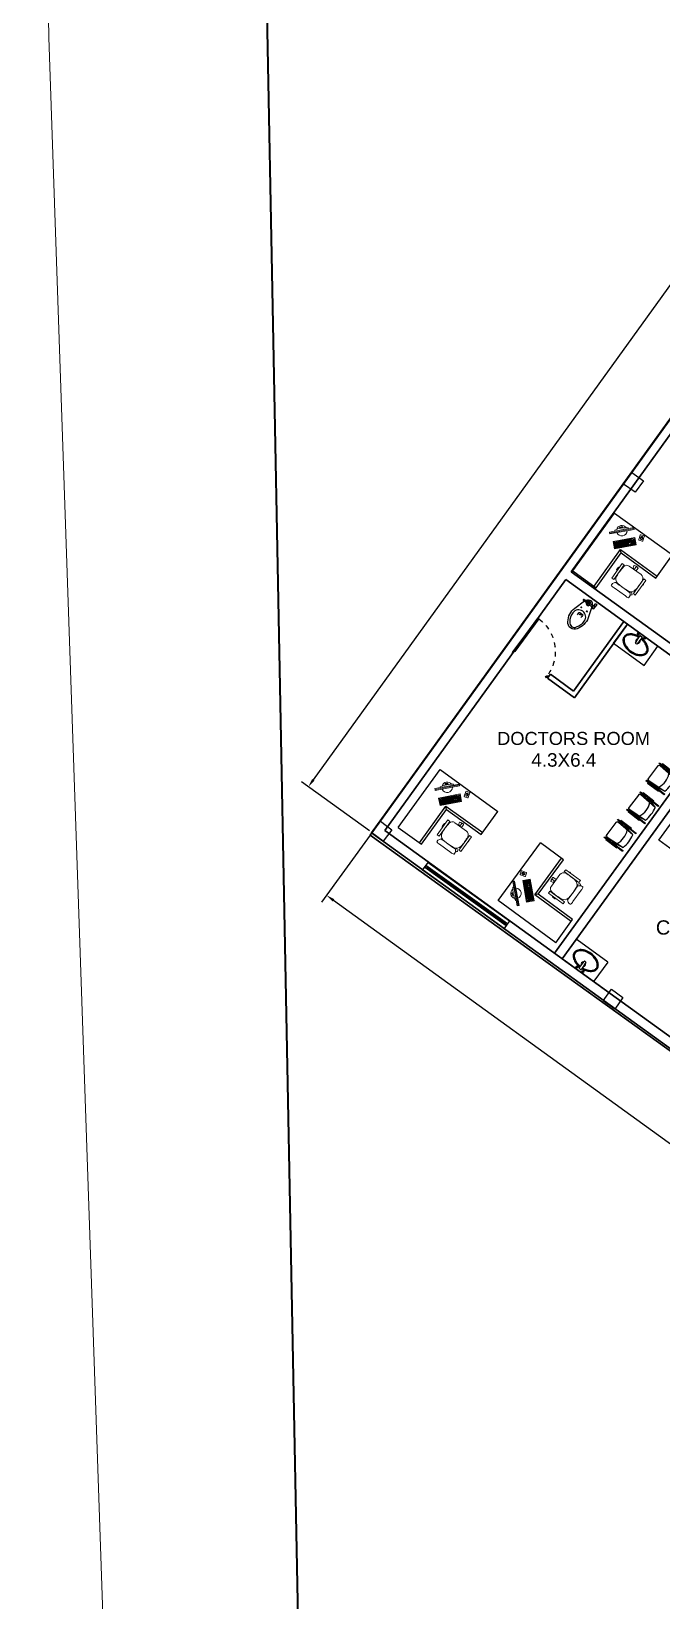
# Model space of a CAD drawing. Header units: metres. Extents: x 141303 to 146299, y 125960 to 127091.
# Drawn here: x 145948.94 to 145962.18, y 126148.64 to 126181.59 of the extents above; entities that cross this region are included whole.
import ezdxf

# ---------------------------------------------------------------- set-up
doc = ezdxf.new("R2010")
doc.units = ezdxf.units.M
doc.header["$MEASUREMENT"] = 0
doc.linetypes.add('ACAD_ISO04W100', pattern=[30, 24, -3, 0, -3])
doc.linetypes.add('C08_MUROS SERVICIOS$0$HIDDE100', pattern=[0.16, 0.1, -0.06])
for name, color, linetype in [('DIMENSION', 50, 'Continuous'), ('door', 12, 'Continuous'), ('FURNITURE', 6, 'Continuous'), ('WINDOW', 244, 'Continuous')]:
    doc.layers.add(name, color=color, linetype=linetype)
for name, color, linetype, lineweight in [('LETTERING', 50, 'Continuous', 30), ('new column', 4, 'Continuous', 25), ('NVMI_ROAD', 253, 'Continuous', 20), ('NVMI_SITEBOUNDARY', 255, 'ACAD_ISO04W100', 40), ('NVMI_WALL', 7, 'Continuous', 30), ('PLINTH', 80, 'Continuous', 30)]:
    doc.layers.add(name, color=color, linetype=linetype, lineweight=lineweight)
doc.layers.get('0').off()
doc.styles.get("Standard").update_dxf_attribs({"font": 'arial.ttf'})
doc.dimstyles.get("Standard").update_dxf_attribs({"dimtxt": 0.18, "dimasz": 0.18, "dimexe": 0.18, "dimexo": 0.0625, "dimgap": 0.09, "dimtad": 0, "dimtih": 1, "dimtoh": 1, "dimdec": 4, "dimzin": 0, "dimdsep": 46, "dimtxsty": 'Standard', "dimcen": 0.09, "dimadec": 0, "dimazin": 0, "dimtfac": 1, "dimtdec": 4, "dimtofl": 0, "dimtmove": 0, "dimatfit": 3, "dimfxl": 1, "dimtolj": 1, "dimtzin": 0, "dimarcsym": 0})

# ---------------------------------------------------------------- blocks, each defined once
blk = doc.blocks.new('36211454')
for p, q in [((1.17, 0), (1.17, -0.6)), ((1.2, 0), (1.2, -0.6))]:
    blk.add_line(p, q)
blk.add_lwpolyline([(1.5, 0), (1.5, -0.6), (0, -0.6), (0, 0)], close=True)
blk.add_lwpolyline([(0.07, -0.58, -0.414214), (0.02, -0.53), (0.02, -0.07, -0.414214), (0.07, -0.02), (1.09, -0.02, -0.414214), (1.14, -0.07), (1.14, -0.53, -0.414214), (1.09, -0.58)], format="xyb", close=True)
blk = doc.blocks.new('*D324')
at = {"layer": 'Defpoints', "color": 0, "transparency": 16777216}
for p in [(145972.754, 126187.857), (145954.759, 126165.727), (145956.093, 126164.765)]:
    blk.add_point(p, dxfattribs=at)
at = {"layer": 'DIMENSION', "color": 0, "lineweight": -2, "transparency": 16777216}
for p, q in [((145971.315, 126188.673), (145963.221, 126177.455)), ((145972.704, 126187.893), (145971.274, 126188.925)), ((145954.864, 126165.873), (145962.958, 126177.091)), ((145956.042, 126164.801), (145954.613, 126165.833))]:
    blk.add_line(p, q, dxfattribs=at)
at = {"layer": 'DIMENSION', "color": 0, "transparency": 16777216}
for points in [[(145971.291, 126188.691), (145971.339, 126188.656), (145971.42, 126188.819)], [(145954.84, 126165.891), (145954.888, 126165.856), (145954.759, 126165.727)]]:
    blk.add_solid(points, dxfattribs=at)
at = {"layer": 'DIMENSION', "color": 0, "transparency": 16777216, "insert": (145963.09, 126177.273), "char_height": 0.18, "attachment_point": 5}
blk.add_mtext('\\A1;28.4754', dxfattribs=at)
blk = doc.blocks.new('*D327')
at = {"layer": 'Defpoints', "color": 0, "transparency": 16777216}
for p in [(145956.093, 126164.765), (145975.615, 126150.645), (145974.665, 126149.331)]:
    blk.add_point(p, dxfattribs=at)
at = {"layer": 'DIMENSION', "color": 0, "lineweight": -2, "transparency": 16777216}
for p, q in [((145956.056, 126164.714), (145955.037, 126163.305)), ((145955.288, 126163.345), (145964.652, 126156.573)), ((145974.519, 126149.436), (145965.155, 126156.209)), ((145975.579, 126150.595), (145974.559, 126149.185))]:
    blk.add_line(p, q, dxfattribs=at)
at = {"layer": 'DIMENSION', "color": 0, "transparency": 16777216}
for points in [[(145955.306, 126163.369), (145955.271, 126163.321), (145955.142, 126163.45)], [(145974.537, 126149.461), (145974.502, 126149.412), (145974.665, 126149.331)]]:
    blk.add_solid(points, dxfattribs=at)
at = {"layer": 'DIMENSION', "color": 0, "transparency": 16777216, "insert": (145964.904, 126156.391), "char_height": 0.18, "attachment_point": 5}
blk.add_mtext('\\A1;24.0935', dxfattribs=at)
blk = doc.blocks.new('LAVAMANOS A-03')
at = {"layer": 'FURNITURE'}
for p, q in [((-0.092, -0.109), (-0.116, -0.109)), ((-0.085, -0.102), (-0.085, -0.078)), ((-0.085, -0.14), (-0.085, -0.116)), ((-0.054, -0.109), (-0.078, -0.109)), ((-0.023, -0.306), (-0.03, -0.127)), ((-0.018, -0.115), (0.018, -0.115)), ((-0.011, -0.318), (0.011, -0.318)), ((0.03, -0.127), (0.023, -0.306)), ((0.052, -0.109), (0.076, -0.109)), ((0.083, -0.102), (0.083, -0.078)), ((0.083, -0.14), (0.083, -0.116)), ((0.09, -0.109), (0.114, -0.109))]:
    blk.add_line(p, q, dxfattribs=at)
for centre in [(-0.085, -0.109), (0.083, -0.109)]:
    blk.add_circle(centre, 0.0192, dxfattribs=at)
for centre, radius, start, end in [((-0.185, -0.345), 0.129, 146.6703, 180), ((-0.185, -0.345), 0.129, 180, 213.3297), ((-0.095, -0.404), 0.237, 122.2055, 146.6703), ((-0.185, -0.345), 0.105, 146.6703, 180), ((-0.185, -0.345), 0.105, 180, 213.3297), ((-0.095, -0.404), 0.213, 122.2055, 146.6703), ((-0.036, -0.498), 0.348, 104.6225, 122.2055), ((-0.036, -0.498), 0.324, 104.6225, 122.2055), ((0.003, -0.647), 0.502, 93.6665, 104.6225), ((0.003, -0.647), 0.478, 93.7445, 104.6225), ((0, -0.246), 0.048, 124.3259, 240.8236), ((-0.018, -0.127), 0.012, 90, 180), ((-0.011, -0.306), 0.012, 180, 270), ((0.011, -0.306), 0.012, 270, 0), ((0.018, -0.127), 0.012, 360, 90), ((0, -0.246), 0.048, 300.0921, 55.6741), ((0.003, -0.647), 0.478, 75.3775, 86.9266), ((0.003, -0.647), 0.502, 75.3775, 86.9724), ((0.042, -0.498), 0.324, 57.7945, 75.3775), ((0.042, -0.498), 0.348, 57.7945, 75.3775), ((0.101, -0.404), 0.213, 33.3297, 57.7945), ((0.101, -0.404), 0.237, 33.3297, 57.7945), ((0.191, -0.345), 0.105, 360, 33.3297), ((0.191, -0.345), 0.105, 326.6703, 0), ((0.191, -0.345), 0.129, 0, 33.3297), ((0.191, -0.345), 0.129, 326.6703, 360), ((-0.095, -0.286), 0.237, 213.3297, 237.7945), ((-0.095, -0.286), 0.213, 213.3297, 237.7945), ((-0.036, -0.192), 0.348, 237.7945, 255.3775), ((-0.036, -0.192), 0.324, 237.7945, 255.3775), ((0.003, -0.043), 0.502, 255.3775, 270), ((0.003, -0.043), 0.478, 255.3775, 270), ((0.003, -0.043), 0.478, 270, 284.6225), ((0.003, -0.043), 0.502, 270, 284.6225), ((0.042, -0.192), 0.324, 284.6225, 302.2055), ((0.042, -0.192), 0.348, 284.6225, 302.2055), ((0.101, -0.286), 0.213, 302.2055, 326.6703), ((0.101, -0.286), 0.237, 302.2055, 326.6703)]:
    blk.add_arc(centre, radius, start, end, dxfattribs=at)
blk = doc.blocks.new('C03_MOB-EQUIP HOSP MI-CG$0$006_URGENCIAS & TOCOCIRUGÍA$0$MOB32')
at = {"lineweight": 0, "ltscale": 15}
for p, q in [((494695.77, 2134830.909, 0.043), (494695.747, 2134830.836, 0.043)), ((494695.764, 2134830.906, 0.043), (494695.749, 2134830.859, 0.043)), ((494695.749, 2134830.859, 0.043), (494695.754, 2134830.857, 0.043)), ((494695.764, 2134830.906, 0.043), (494695.769, 2134830.905, 0.043)), ((494695.823, 2134830.892, 0.043), (494695.77, 2134830.909, 0.043)), ((494695.835, 2134830.854, 0.043), (494695.774, 2134830.854, 0.043)), ((494695.81, 2134830.854, 0.043), (494695.823, 2134830.892, 0.043)), ((494695.986, 2134831.149, 0.043), (494695.986, 2134831.145, 0.043)), ((494696.06, 2134831.149, 0.043), (494695.986, 2134831.149, 0.043)), ((494696.005, 2134831.154, 0.043), (494696.005, 2134831.149, 0.043)), ((494696.055, 2134831.154, 0.043), (494696.005, 2134831.154, 0.043)), ((494696.055, 2134831.149, 0.043), (494696.055, 2134831.154, 0.043)), ((494696.06, 2134831.149, 0.043), (494696.06, 2134831.135, 0.043)), ((494696.267, 2134830.994, 0.043), (494696.28, 2134831.004, 0.043)), ((494696.384, 2134831.053, 0.043), (494696.339, 2134831.053, 0.043)), ((494696.391, 2134830.978, 0.043), (494696.391, 2134830.682, 0.043)), ((494695.747, 2134830.836, 0.043), (494695.751, 2134830.835, 0.043)), ((494695.835, 2134830.807, 0.043), (494695.774, 2134830.807, 0.043)), ((494695.929, 2134830.586, 0.043), (494695.921, 2134830.576, 0.043)), ((494695.969, 2134830.516, 0.043), (494695.957, 2134830.525, 0.043)), ((494695.972, 2134830.52, 0.043), (494695.969, 2134830.516, 0.043)), ((494696.28, 2134830.649, 0.043), (494696.252, 2134830.629, 0.043)), ((494696.252, 2134830.629, 0.043), (494696.284, 2134830.584, 0.043)), ((494696.266, 2134830.666, 0.043), (494696.28, 2134830.655, 0.043)), ((494696.284, 2134830.584, 0.043), (494696.324, 2134830.614, 0.043)), ((494696.288, 2134830.587, 0.043), (494696.291, 2134830.583, 0.043)), ((494696.291, 2134830.583, 0.043), (494696.331, 2134830.612, 0.043)), ((494696.384, 2134830.607, 0.043), (494696.339, 2134830.607, 0.043))]:
    blk.add_line(p, q, dxfattribs=at)
at = {"lineweight": 0}
for p, q in [((494695.836, 2134830.983, 0.043), (494695.835, 2134830.677, 0.043)), ((494695.875, 2134831.135, 0.043), (494695.874, 2134831.084, 0.043)), ((494695.874, 2134831.084, 0.043), (494696.255, 2134831.084, 0.043)), ((494696.255, 2134831.134, 0.043), (494695.875, 2134831.135, 0.043)), ((494696.255, 2134831.084, 0.043), (494696.255, 2134831.134, 0.043)), ((494696.272, 2134830.975, 0.043), (494696.281, 2134830.844, 0.043)), ((494696.254, 2134830.576, 0.043), (494695.874, 2134830.576, 0.043)), ((494695.874, 2134830.576, 0.043), (494695.874, 2134830.525, 0.043)), ((494695.874, 2134830.525, 0.043), (494696.254, 2134830.525, 0.043)), ((494696.254, 2134830.525, 0.043), (494696.254, 2134830.576, 0.043)), ((494696.281, 2134830.844, 0.043), (494696.272, 2134830.685, 0.043))]:
    blk.add_line(p, q, dxfattribs=at)
at = {"lineweight": 0, "ltscale": 15}
for centre, radius, start, end in [((494695.774, 2134830.83, 0.043), 0.0235, 89.9733, 269.9733), ((494695.986, 2134831.122, 0.043), 0.0235, 33.8153, 146.1313), ((494696.403, 2134830.891, 0.043), 0.174, 111.5435, 134.8297), ((494676.051, 2134830.839, 0.043), 20.23, 359.4516, 0.4951), ((494696.206, 2134830.998, 0.043), 0.186, 353.6723, 16.9392), ((494695.985, 2134830.539, 0.043), 0.0235, 214.0889, 325.8578), ((494696.403, 2134830.769, 0.043), 0.174, 225.1169, 248.4032), ((494696.206, 2134830.662, 0.043), 0.186, 342.9918, 6.275)]:
    blk.add_arc(centre, radius, start, end, dxfattribs=at)
at = {"lineweight": 0}
for centre, radius, start, end in [((494695.923, 2134830.984, 0.043), 0.0879, 96.6385, 180.7086), ((494696.043, 2134830.072, 0.043), 1.008, 82.874, 97.3738), ((494696.154, 2134830.954, 0.043), 0.119, 10.1305, 83.5543), ((494695.923, 2134830.676, 0.043), 0.0879, 179.238, 263.3082), ((494696.043, 2134831.587, 0.043), 1.008, 262.5729, 277.0726), ((494696.154, 2134830.706, 0.043), 0.119, 276.3923, 349.8161)]:
    blk.add_arc(centre, radius, start, end, dxfattribs=at)
blk = doc.blocks.new('C03_MOB-EQUIP HOSP MI-CG$0$DESK 1.50 X 1.50')
for points in [[(252.496, -575.355), (253.996, -575.355)], [(252.496, -575.355), (252.496, -575.955)], [(253.996, -575.355), (253.996, -576.855)], [(252.496, -575.905), (253.446, -575.905)], [(252.496, -575.955), (253.396, -575.955)], [(253.396, -575.955), (253.446, -575.905)], [(253.396, -575.955), (253.396, -576.855)], [(253.446, -575.905), (253.446, -576.855)], [(253.396, -576.855), (253.996, -576.855)]]:
    blk.add_lwpolyline(points)
blk = doc.blocks.new('C07_MOB-C.EXT Y FARMACIA$0$01.TLAT_TRIAGE - 06$0$02.COV_LNDV_MONTAJE - 00$0$Mob  -  PC 02')
at = {"lineweight": 0}
for p, q in [((-0.394, 0.402), (-0.443, 0.316)), ((-0.404, 0.333), (-0.402, 0.339)), ((-0.404, 0.327), (-0.404, 0.333)), ((-0.402, 0.339), (-0.4, 0.345)), ((-0.4, 0.345), (-0.397, 0.35)), ((-0.397, 0.35), (-0.394, 0.356)), ((-0.394, 0.356), (-0.39, 0.36)), ((-0.39, 0.36), (-0.385, 0.364)), ((-0.388, 0.324), (-0.383, 0.333)), ((-0.385, 0.364), (-0.381, 0.367)), ((-0.32, 0.372), (-0.381, 0.406)), ((-0.381, 0.367), (-0.376, 0.369)), ((-0.376, 0.369), (-0.371, 0.369)), ((-0.371, 0.369), (-0.367, 0.369)), ((-0.367, 0.369), (-0.364, 0.368)), ((-0.365, 0.272), (-0.316, 0.358)), ((-0.364, 0.368), (-0.36, 0.365)), ((-0.361, 0.33), (-0.364, 0.324)), ((-0.359, 0.335), (-0.361, 0.33)), ((-0.36, 0.365), (-0.358, 0.362)), ((-0.357, 0.341), (-0.359, 0.335)), ((-0.358, 0.362), (-0.356, 0.357)), ((-0.356, 0.347), (-0.357, 0.341)), ((-0.356, 0.357), (-0.356, 0.353)), ((-0.356, 0.353), (-0.356, 0.347)), ((0.22, 0.459), (-0.24, 0.459)), ((-0.24, 0.459), (-0.24, 0.299)), ((-0.159, 0.444), (-0.237, 0.444)), ((-0.237, 0.444), (-0.237, 0.349)), ((-0.237, 0.349), (-0.159, 0.349)), ((-0.159, 0.334), (-0.237, 0.334)), ((-0.237, 0.334), (-0.237, 0.314)), ((-0.219, 0.44), (-0.234, 0.44)), ((-0.234, 0.44), (-0.234, 0.406)), ((-0.234, 0.406), (-0.234, 0.44)), ((-0.234, 0.406), (-0.219, 0.406)), ((-0.219, 0.403), (-0.234, 0.403)), ((-0.234, 0.403), (-0.234, 0.37)), ((-0.234, 0.37), (-0.234, 0.403)), ((-0.234, 0.37), (-0.219, 0.37)), ((-0.219, 0.367), (-0.234, 0.367)), ((-0.234, 0.367), (-0.234, 0.352)), ((-0.234, 0.352), (-0.234, 0.367)), ((-0.234, 0.352), (-0.219, 0.352)), ((-0.219, 0.406), (-0.219, 0.44)), ((-0.219, 0.37), (-0.219, 0.403)), ((-0.219, 0.352), (-0.219, 0.367)), ((-0.2, 0.44), (-0.215, 0.44)), ((-0.215, 0.44), (-0.215, 0.425)), ((-0.215, 0.425), (-0.215, 0.44)), ((-0.215, 0.425), (-0.2, 0.425)), ((-0.2, 0.421), (-0.215, 0.421)), ((-0.215, 0.421), (-0.215, 0.406)), ((-0.215, 0.406), (-0.215, 0.421)), ((-0.215, 0.406), (-0.2, 0.406)), ((-0.2, 0.403), (-0.215, 0.403)), ((-0.215, 0.403), (-0.215, 0.388)), ((-0.215, 0.388), (-0.215, 0.403)), ((-0.215, 0.388), (-0.2, 0.388)), ((-0.2, 0.385), (-0.215, 0.385)), ((-0.215, 0.385), (-0.215, 0.37)), ((-0.215, 0.37), (-0.215, 0.385)), ((-0.215, 0.37), (-0.2, 0.37)), ((-0.2, 0.367), (-0.215, 0.367)), ((-0.215, 0.367), (-0.215, 0.352)), ((-0.215, 0.352), (-0.215, 0.367)), ((-0.215, 0.352), (-0.2, 0.352)), ((-0.2, 0.425), (-0.2, 0.44)), ((-0.2, 0.406), (-0.2, 0.421)), ((-0.2, 0.388), (-0.2, 0.403)), ((-0.2, 0.37), (-0.2, 0.385)), ((-0.2, 0.352), (-0.2, 0.367)), ((-0.162, 0.44), (-0.196, 0.44)), ((-0.196, 0.44), (-0.196, 0.425)), ((-0.196, 0.425), (-0.196, 0.44)), ((-0.196, 0.425), (-0.162, 0.425)), ((-0.181, 0.421), (-0.196, 0.421)), ((-0.196, 0.421), (-0.196, 0.406)), ((-0.196, 0.406), (-0.196, 0.421)), ((-0.196, 0.406), (-0.181, 0.406)), ((-0.181, 0.403), (-0.196, 0.403)), ((-0.196, 0.403), (-0.196, 0.388)), ((-0.196, 0.388), (-0.196, 0.403)), ((-0.196, 0.388), (-0.181, 0.388)), ((-0.181, 0.385), (-0.196, 0.385)), ((-0.196, 0.385), (-0.196, 0.37)), ((-0.196, 0.37), (-0.196, 0.385)), ((-0.196, 0.37), (-0.181, 0.37)), ((-0.181, 0.367), (-0.196, 0.367)), ((-0.196, 0.367), (-0.196, 0.352)), ((-0.196, 0.352), (-0.196, 0.367)), ((-0.196, 0.352), (-0.181, 0.352)), ((-0.181, 0.406), (-0.181, 0.421)), ((-0.181, 0.388), (-0.181, 0.403)), ((-0.181, 0.37), (-0.181, 0.385)), ((-0.181, 0.352), (-0.181, 0.367)), ((-0.162, 0.421), (-0.177, 0.421)), ((-0.177, 0.421), (-0.177, 0.406)), ((-0.177, 0.406), (-0.177, 0.421)), ((-0.177, 0.406), (-0.162, 0.406)), ((-0.162, 0.403), (-0.177, 0.403)), ((-0.177, 0.403), (-0.177, 0.388)), ((-0.177, 0.388), (-0.177, 0.403)), ((-0.177, 0.388), (-0.162, 0.388)), ((-0.162, 0.385), (-0.177, 0.385)), ((-0.177, 0.385), (-0.177, 0.37)), ((-0.177, 0.37), (-0.177, 0.385)), ((-0.177, 0.37), (-0.162, 0.37)), ((-0.162, 0.367), (-0.177, 0.367)), ((-0.177, 0.367), (-0.177, 0.352)), ((-0.177, 0.352), (-0.177, 0.367)), ((-0.177, 0.352), (-0.162, 0.352)), ((-0.162, 0.425), (-0.162, 0.44)), ((-0.162, 0.406), (-0.162, 0.421)), ((-0.162, 0.388), (-0.162, 0.403)), ((-0.162, 0.37), (-0.162, 0.385)), ((-0.162, 0.352), (-0.162, 0.367)), ((-0.159, 0.349), (-0.159, 0.444)), ((-0.159, 0.314), (-0.159, 0.334)), ((-0.15, 0.349), (-0.15, 0.444)), ((-0.15, 0.444), (-0.09, 0.444)), ((-0.09, 0.349), (-0.15, 0.349)), ((-0.15, 0.314), (-0.15, 0.334)), ((-0.15, 0.334), (-0.09, 0.334)), ((-0.132, 0.442), (-0.147, 0.442)), ((-0.147, 0.442), (-0.147, 0.427)), ((-0.147, 0.427), (-0.147, 0.442)), ((-0.147, 0.427), (-0.132, 0.427)), ((-0.132, 0.385), (-0.147, 0.385)), ((-0.147, 0.385), (-0.147, 0.37)), ((-0.147, 0.37), (-0.147, 0.385)), ((-0.147, 0.37), (-0.132, 0.37)), ((-0.132, 0.367), (-0.147, 0.367)), ((-0.147, 0.367), (-0.147, 0.352)), ((-0.147, 0.352), (-0.147, 0.367)), ((-0.147, 0.352), (-0.132, 0.352)), ((-0.132, 0.332), (-0.147, 0.332)), ((-0.147, 0.332), (-0.147, 0.317)), ((-0.147, 0.317), (-0.147, 0.332)), ((-0.132, 0.427), (-0.132, 0.442)), ((-0.132, 0.37), (-0.132, 0.385)), ((-0.132, 0.352), (-0.132, 0.367)), ((-0.132, 0.317), (-0.132, 0.332)), ((-0.113, 0.442), (-0.128, 0.442)), ((-0.128, 0.442), (-0.128, 0.427)), ((-0.128, 0.427), (-0.128, 0.442)), ((-0.128, 0.427), (-0.113, 0.427)), ((-0.113, 0.424), (-0.128, 0.424)), ((-0.128, 0.424), (-0.128, 0.409)), ((-0.128, 0.409), (-0.128, 0.424)), ((-0.128, 0.409), (-0.113, 0.409)), ((-0.113, 0.385), (-0.128, 0.385)), ((-0.128, 0.385), (-0.128, 0.37)), ((-0.128, 0.37), (-0.128, 0.385)), ((-0.128, 0.37), (-0.113, 0.37)), ((-0.113, 0.367), (-0.128, 0.367)), ((-0.128, 0.367), (-0.128, 0.352)), ((-0.128, 0.352), (-0.128, 0.367)), ((-0.128, 0.352), (-0.113, 0.352)), ((-0.113, 0.332), (-0.128, 0.332)), ((-0.128, 0.332), (-0.128, 0.317)), ((-0.128, 0.317), (-0.128, 0.332)), ((-0.113, 0.427), (-0.113, 0.442)), ((-0.113, 0.409), (-0.113, 0.424)), ((-0.113, 0.37), (-0.113, 0.385)), ((-0.113, 0.352), (-0.113, 0.367)), ((-0.113, 0.317), (-0.113, 0.332)), ((-0.094, 0.442), (-0.109, 0.442)), ((-0.109, 0.442), (-0.109, 0.427)), ((-0.109, 0.427), (-0.109, 0.442)), ((-0.109, 0.427), (-0.094, 0.427)), ((-0.094, 0.385), (-0.109, 0.385)), ((-0.109, 0.385), (-0.109, 0.37)), ((-0.109, 0.37), (-0.109, 0.385)), ((-0.109, 0.37), (-0.094, 0.37)), ((-0.094, 0.367), (-0.109, 0.367)), ((-0.109, 0.367), (-0.109, 0.352)), ((-0.109, 0.352), (-0.109, 0.367)), ((-0.109, 0.352), (-0.094, 0.352)), ((-0.094, 0.332), (-0.109, 0.332)), ((-0.109, 0.332), (-0.109, 0.317)), ((-0.109, 0.317), (-0.109, 0.332)), ((-0.094, 0.427), (-0.094, 0.442)), ((-0.094, 0.37), (-0.094, 0.385)), ((-0.094, 0.352), (-0.094, 0.367)), ((-0.094, 0.317), (-0.094, 0.332)), ((-0.09, 0.444), (-0.09, 0.349)), ((-0.09, 0.334), (-0.09, 0.314)), ((-0.082, 0.349), (-0.082, 0.444)), ((0.205, 0.444), (-0.082, 0.444)), ((-0.082, 0.349), (0.205, 0.349)), ((-0.057, 0.442), (-0.08, 0.442)), ((-0.08, 0.442), (-0.08, 0.427)), ((-0.08, 0.427), (-0.08, 0.442)), ((-0.08, 0.427), (-0.057, 0.427)), ((-0.034, 0.423), (-0.08, 0.423)), ((-0.08, 0.423), (-0.08, 0.408)), ((-0.08, 0.408), (-0.08, 0.423)), ((-0.08, 0.408), (-0.034, 0.408)), ((-0.065, 0.404), (-0.08, 0.404)), ((-0.08, 0.404), (-0.08, 0.37)), ((-0.08, 0.37), (-0.08, 0.404)), ((-0.08, 0.37), (-0.057, 0.37)), ((-0.046, 0.366), (-0.08, 0.366)), ((-0.08, 0.366), (-0.08, 0.351)), ((-0.08, 0.351), (-0.08, 0.366)), ((-0.08, 0.351), (-0.046, 0.351)), ((-0.001, 0.334), (-0.078, 0.334)), ((-0.078, 0.334), (-0.078, 0.314)), ((-0.078, 0.314), (-0.078, 0.334)), ((-0.061, 0.332), (-0.076, 0.332)), ((-0.076, 0.332), (-0.076, 0.317)), ((-0.076, 0.317), (-0.076, 0.332)), ((-0.065, 0.385), (-0.065, 0.404)), ((-0.057, 0.385), (-0.065, 0.385)), ((-0.046, 0.404), (-0.061, 0.404)), ((-0.061, 0.404), (-0.061, 0.389)), ((-0.061, 0.389), (-0.061, 0.404)), ((-0.061, 0.389), (-0.046, 0.389)), ((-0.061, 0.317), (-0.061, 0.332)), ((-0.057, 0.427), (-0.057, 0.442)), ((-0.057, 0.37), (-0.057, 0.385)), ((-0.041, 0.332), (-0.056, 0.332)), ((-0.056, 0.332), (-0.056, 0.317)), ((-0.056, 0.317), (-0.056, 0.332)), ((-0.031, 0.442), (-0.053, 0.442)), ((-0.053, 0.442), (-0.053, 0.427)), ((-0.053, 0.427), (-0.053, 0.442)), ((-0.053, 0.427), (-0.031, 0.427)), ((-0.038, 0.385), (-0.053, 0.385)), ((-0.053, 0.385), (-0.053, 0.37)), ((-0.053, 0.37), (-0.053, 0.385)), ((-0.053, 0.37), (-0.038, 0.37)), ((-0.046, 0.389), (-0.046, 0.404)), ((-0.046, 0.351), (-0.046, 0.366)), ((-0.026, 0.404), (-0.041, 0.404)), ((-0.041, 0.404), (-0.041, 0.389)), ((-0.041, 0.389), (-0.041, 0.404)), ((-0.041, 0.389), (-0.026, 0.389)), ((-0.026, 0.366), (-0.041, 0.366)), ((-0.041, 0.366), (-0.041, 0.351)), ((-0.041, 0.351), (-0.041, 0.366)), ((-0.041, 0.351), (-0.026, 0.351)), ((-0.041, 0.317), (-0.041, 0.332)), ((-0.038, 0.37), (-0.038, 0.385)), ((-0.022, 0.332), (-0.037, 0.332)), ((-0.037, 0.332), (-0.037, 0.317)), ((-0.037, 0.317), (-0.037, 0.332)), ((-0.034, 0.408), (-0.034, 0.423)), ((-0.019, 0.385), (-0.034, 0.385)), ((-0.034, 0.385), (-0.034, 0.37)), ((-0.034, 0.37), (-0.034, 0.385)), ((-0.034, 0.37), (-0.019, 0.37)), ((-0.031, 0.427), (-0.031, 0.442)), ((-0.015, 0.423), (-0.03, 0.423)), ((-0.03, 0.423), (-0.03, 0.408)), ((-0.03, 0.408), (-0.03, 0.423)), ((-0.03, 0.408), (-0.015, 0.408)), ((-0.004, 0.442), (-0.026, 0.442)), ((-0.026, 0.442), (-0.026, 0.427)), ((-0.026, 0.427), (-0.026, 0.442)), ((-0.026, 0.427), (-0.004, 0.427)), ((-0.026, 0.389), (-0.026, 0.404)), ((-0.026, 0.351), (-0.026, 0.366)), ((-0.007, 0.404), (-0.022, 0.404)), ((-0.022, 0.404), (-0.022, 0.389)), ((-0.022, 0.389), (-0.022, 0.404)), ((-0.022, 0.389), (-0.007, 0.389)), ((-0.007, 0.366), (-0.022, 0.366)), ((-0.022, 0.366), (-0.022, 0.351)), ((-0.022, 0.351), (-0.022, 0.366)), ((-0.022, 0.351), (-0.007, 0.351)), ((-0.022, 0.317), (-0.022, 0.332)), ((-0.019, 0.37), (-0.019, 0.385)), ((-0.003, 0.332), (-0.018, 0.332)), ((-0.018, 0.332), (-0.018, 0.317)), ((-0.018, 0.317), (-0.018, 0.332)), ((-0.015, 0.408), (-0.015, 0.423)), ((0, 0.385), (-0.015, 0.385)), ((-0.015, 0.385), (-0.015, 0.37)), ((-0.015, 0.37), (-0.015, 0.385)), ((-0.015, 0.37), (0, 0.37)), ((0.004, 0.423), (-0.011, 0.423)), ((-0.011, 0.423), (-0.011, 0.408)), ((-0.011, 0.408), (-0.011, 0.423)), ((-0.011, 0.408), (0.004, 0.408)), ((-0.007, 0.389), (-0.007, 0.404)), ((-0.007, 0.351), (-0.007, 0.366)), ((-0.004, 0.427), (-0.004, 0.442)), ((0.012, 0.404), (-0.003, 0.404)), ((-0.003, 0.404), (-0.003, 0.389)), ((-0.003, 0.389), (-0.003, 0.404)), ((-0.003, 0.389), (0.012, 0.389)), ((0.012, 0.366), (-0.003, 0.366)), ((-0.003, 0.366), (-0.003, 0.351)), ((-0.003, 0.351), (-0.003, 0.366)), ((-0.003, 0.351), (0.012, 0.351)), ((-0.003, 0.317), (-0.003, 0.332)), ((-0.001, 0.314), (-0.001, 0.334)), ((0.023, 0.442), (0, 0.442)), ((0, 0.442), (0, 0.427)), ((0, 0.427), (0, 0.442)), ((0, 0.427), (0.023, 0.427)), ((0, 0.37), (0, 0.385)), ((0.004, 0.408), (0.004, 0.423)), ((0.019, 0.385), (0.004, 0.385)), ((0.004, 0.385), (0.004, 0.37)), ((0.004, 0.37), (0.004, 0.385)), ((0.004, 0.37), (0.019, 0.37)), ((0.083, 0.334), (0.006, 0.334)), ((0.006, 0.334), (0.006, 0.314)), ((0.006, 0.314), (0.006, 0.334)), ((0.024, 0.423), (0.009, 0.423)), ((0.009, 0.423), (0.009, 0.408)), ((0.009, 0.408), (0.009, 0.423)), ((0.009, 0.408), (0.024, 0.408)), ((0.024, 0.332), (0.009, 0.332)), ((0.009, 0.332), (0.009, 0.317)), ((0.009, 0.317), (0.009, 0.332)), ((0.012, 0.389), (0.012, 0.404)), ((0.012, 0.351), (0.012, 0.366)), ((0.031, 0.404), (0.016, 0.404)), ((0.016, 0.404), (0.016, 0.389)), ((0.016, 0.389), (0.016, 0.404)), ((0.016, 0.389), (0.031, 0.389)), ((0.031, 0.366), (0.016, 0.366)), ((0.016, 0.366), (0.016, 0.351)), ((0.016, 0.351), (0.016, 0.366)), ((0.016, 0.351), (0.031, 0.351)), ((0.019, 0.37), (0.019, 0.385)), ((0.023, 0.427), (0.023, 0.442)), ((0.024, 0.408), (0.024, 0.423)), ((0.039, 0.385), (0.024, 0.385)), ((0.024, 0.385), (0.024, 0.37)), ((0.024, 0.37), (0.024, 0.385)), ((0.024, 0.37), (0.039, 0.37)), ((0.024, 0.317), (0.024, 0.332)), ((0.123, 0.442), (0.027, 0.442)), ((0.027, 0.442), (0.027, 0.427)), ((0.027, 0.427), (0.027, 0.442)), ((0.027, 0.427), (0.123, 0.427)), ((0.043, 0.423), (0.028, 0.423)), ((0.028, 0.423), (0.028, 0.408)), ((0.028, 0.408), (0.028, 0.423)), ((0.028, 0.408), (0.043, 0.408)), ((0.043, 0.332), (0.028, 0.332)), ((0.028, 0.332), (0.028, 0.317)), ((0.028, 0.317), (0.028, 0.332)), ((0.031, 0.389), (0.031, 0.404)), ((0.031, 0.351), (0.031, 0.366)), ((0.05, 0.404), (0.035, 0.404)), ((0.035, 0.404), (0.035, 0.389)), ((0.035, 0.389), (0.035, 0.404)), ((0.035, 0.389), (0.05, 0.389)), ((0.05, 0.366), (0.035, 0.366)), ((0.035, 0.366), (0.035, 0.351)), ((0.035, 0.351), (0.035, 0.366)), ((0.035, 0.351), (0.05, 0.351)), ((0.039, 0.37), (0.039, 0.385)), ((0.043, 0.408), (0.043, 0.423)), ((0.058, 0.385), (0.043, 0.385)), ((0.043, 0.385), (0.043, 0.37)), ((0.043, 0.37), (0.043, 0.385)), ((0.043, 0.37), (0.058, 0.37)), ((0.043, 0.317), (0.043, 0.332)), ((0.062, 0.423), (0.047, 0.423)), ((0.047, 0.423), (0.047, 0.408)), ((0.047, 0.408), (0.047, 0.423)), ((0.047, 0.408), (0.062, 0.408)), ((0.062, 0.332), (0.047, 0.332)), ((0.047, 0.332), (0.047, 0.317)), ((0.047, 0.317), (0.047, 0.332)), ((0.05, 0.389), (0.05, 0.404)), ((0.05, 0.351), (0.05, 0.366)), ((0.069, 0.404), (0.054, 0.404)), ((0.054, 0.404), (0.054, 0.389)), ((0.054, 0.389), (0.054, 0.404)), ((0.054, 0.389), (0.069, 0.389)), ((0.069, 0.366), (0.054, 0.366)), ((0.054, 0.366), (0.054, 0.351)), ((0.054, 0.351), (0.054, 0.366)), ((0.054, 0.351), (0.069, 0.351)), ((0.058, 0.37), (0.058, 0.385)), ((0.062, 0.408), (0.062, 0.423)), ((0.077, 0.385), (0.062, 0.385)), ((0.062, 0.385), (0.062, 0.37)), ((0.062, 0.37), (0.062, 0.385)), ((0.062, 0.37), (0.077, 0.37)), ((0.062, 0.317), (0.062, 0.332)), ((0.081, 0.423), (0.066, 0.423)), ((0.066, 0.423), (0.066, 0.408)), ((0.066, 0.408), (0.066, 0.423)), ((0.066, 0.408), (0.081, 0.408)), ((0.081, 0.332), (0.066, 0.332)), ((0.066, 0.332), (0.066, 0.317)), ((0.066, 0.317), (0.066, 0.332)), ((0.069, 0.389), (0.069, 0.404)), ((0.069, 0.351), (0.069, 0.366)), ((0.088, 0.404), (0.073, 0.404)), ((0.073, 0.404), (0.073, 0.389)), ((0.073, 0.389), (0.073, 0.404)), ((0.073, 0.389), (0.088, 0.389)), ((0.088, 0.366), (0.073, 0.366)), ((0.073, 0.366), (0.073, 0.351)), ((0.073, 0.351), (0.073, 0.366)), ((0.073, 0.351), (0.088, 0.351)), ((0.077, 0.37), (0.077, 0.385)), ((0.081, 0.408), (0.081, 0.423)), ((0.096, 0.385), (0.081, 0.385)), ((0.081, 0.385), (0.081, 0.37)), ((0.081, 0.37), (0.081, 0.385)), ((0.081, 0.37), (0.096, 0.37)), ((0.081, 0.317), (0.081, 0.332)), ((0.083, 0.314), (0.083, 0.334)), ((0.1, 0.423), (0.085, 0.423)), ((0.085, 0.423), (0.085, 0.408)), ((0.085, 0.408), (0.085, 0.423)), ((0.085, 0.408), (0.1, 0.408)), ((0.088, 0.389), (0.088, 0.404)), ((0.088, 0.351), (0.088, 0.366)), ((0.167, 0.334), (0.09, 0.334)), ((0.09, 0.334), (0.09, 0.314)), ((0.09, 0.314), (0.09, 0.334)), ((0.108, 0.404), (0.093, 0.404)), ((0.093, 0.404), (0.093, 0.389)), ((0.093, 0.389), (0.093, 0.404)), ((0.093, 0.389), (0.108, 0.389)), ((0.108, 0.366), (0.093, 0.366)), ((0.093, 0.366), (0.093, 0.351)), ((0.093, 0.351), (0.093, 0.366)), ((0.093, 0.351), (0.108, 0.351)), ((0.108, 0.332), (0.093, 0.332)), ((0.093, 0.332), (0.093, 0.317)), ((0.093, 0.317), (0.093, 0.332)), ((0.096, 0.37), (0.096, 0.385)), ((0.1, 0.408), (0.1, 0.423)), ((0.115, 0.385), (0.1, 0.385)), ((0.1, 0.385), (0.1, 0.37)), ((0.1, 0.37), (0.1, 0.385)), ((0.1, 0.37), (0.115, 0.37)), ((0.119, 0.423), (0.104, 0.423)), ((0.104, 0.423), (0.104, 0.408)), ((0.104, 0.408), (0.104, 0.423)), ((0.104, 0.408), (0.119, 0.408)), ((0.108, 0.389), (0.108, 0.404)), ((0.108, 0.351), (0.108, 0.366)), ((0.108, 0.317), (0.108, 0.332)), ((0.127, 0.404), (0.112, 0.404)), ((0.112, 0.404), (0.112, 0.389)), ((0.112, 0.389), (0.112, 0.404)), ((0.112, 0.389), (0.127, 0.389)), ((0.127, 0.366), (0.112, 0.366)), ((0.112, 0.366), (0.112, 0.351)), ((0.112, 0.351), (0.112, 0.366)), ((0.112, 0.351), (0.127, 0.351)), ((0.127, 0.332), (0.112, 0.332)), ((0.112, 0.332), (0.112, 0.317)), ((0.112, 0.317), (0.112, 0.332)), ((0.115, 0.37), (0.115, 0.385)), ((0.119, 0.408), (0.119, 0.423)), ((0.134, 0.385), (0.119, 0.385)), ((0.119, 0.385), (0.119, 0.37)), ((0.119, 0.37), (0.119, 0.385)), ((0.119, 0.37), (0.134, 0.37)), ((0.123, 0.427), (0.123, 0.442)), ((0.138, 0.423), (0.123, 0.423)), ((0.123, 0.423), (0.123, 0.408)), ((0.123, 0.408), (0.123, 0.423)), ((0.123, 0.408), (0.138, 0.408)), ((0.15, 0.442), (0.127, 0.442)), ((0.127, 0.442), (0.127, 0.427)), ((0.127, 0.427), (0.127, 0.442)), ((0.127, 0.427), (0.15, 0.427)), ((0.127, 0.389), (0.127, 0.404)), ((0.127, 0.351), (0.127, 0.366)), ((0.127, 0.317), (0.127, 0.332)), ((0.146, 0.404), (0.131, 0.404)), ((0.131, 0.404), (0.131, 0.389)), ((0.131, 0.389), (0.131, 0.404)), ((0.131, 0.389), (0.146, 0.389)), ((0.146, 0.366), (0.131, 0.366)), ((0.131, 0.366), (0.131, 0.351)), ((0.131, 0.351), (0.131, 0.366)), ((0.131, 0.351), (0.146, 0.351)), ((0.146, 0.332), (0.131, 0.332)), ((0.131, 0.332), (0.131, 0.317)), ((0.131, 0.317), (0.131, 0.332)), ((0.134, 0.37), (0.134, 0.385)), ((0.138, 0.408), (0.138, 0.423)), ((0.153, 0.385), (0.138, 0.385)), ((0.138, 0.385), (0.138, 0.37)), ((0.138, 0.37), (0.138, 0.385)), ((0.138, 0.37), (0.153, 0.37)), ((0.157, 0.423), (0.142, 0.423)), ((0.142, 0.423), (0.142, 0.408)), ((0.142, 0.408), (0.142, 0.423)), ((0.142, 0.408), (0.157, 0.408)), ((0.146, 0.389), (0.146, 0.404)), ((0.146, 0.351), (0.146, 0.366)), ((0.146, 0.317), (0.146, 0.332)), ((0.15, 0.427), (0.15, 0.442)), ((0.165, 0.404), (0.15, 0.404)), ((0.15, 0.404), (0.15, 0.389)), ((0.15, 0.389), (0.15, 0.404)), ((0.15, 0.389), (0.165, 0.389)), ((0.165, 0.366), (0.15, 0.366)), ((0.15, 0.366), (0.15, 0.351)), ((0.15, 0.351), (0.15, 0.366)), ((0.15, 0.351), (0.165, 0.351)), ((0.165, 0.332), (0.15, 0.332)), ((0.15, 0.332), (0.15, 0.317)), ((0.15, 0.317), (0.15, 0.332)), ((0.153, 0.37), (0.153, 0.385)), ((0.177, 0.442), (0.154, 0.442)), ((0.154, 0.442), (0.154, 0.427)), ((0.154, 0.427), (0.154, 0.442)), ((0.154, 0.427), (0.177, 0.427)), ((0.157, 0.408), (0.157, 0.423)), ((0.172, 0.385), (0.157, 0.385)), ((0.157, 0.385), (0.157, 0.37)), ((0.157, 0.37), (0.157, 0.385)), ((0.157, 0.37), (0.172, 0.37)), ((0.177, 0.423), (0.162, 0.423)), ((0.162, 0.423), (0.162, 0.408)), ((0.162, 0.408), (0.162, 0.423)), ((0.162, 0.408), (0.177, 0.408)), ((0.165, 0.389), (0.165, 0.404)), ((0.165, 0.351), (0.165, 0.366)), ((0.165, 0.317), (0.165, 0.332)), ((0.167, 0.314), (0.167, 0.334)), ((0.184, 0.404), (0.169, 0.404)), ((0.169, 0.404), (0.169, 0.389)), ((0.169, 0.389), (0.169, 0.404)), ((0.169, 0.389), (0.184, 0.389)), ((0.184, 0.366), (0.169, 0.366)), ((0.169, 0.366), (0.169, 0.351)), ((0.169, 0.351), (0.169, 0.366)), ((0.169, 0.351), (0.184, 0.351)), ((0.172, 0.37), (0.172, 0.385)), ((0.177, 0.427), (0.177, 0.442)), ((0.177, 0.408), (0.177, 0.423)), ((0.203, 0.385), (0.177, 0.385)), ((0.177, 0.385), (0.177, 0.37)), ((0.177, 0.37), (0.177, 0.385)), ((0.177, 0.37), (0.203, 0.37)), ((0.203, 0.442), (0.181, 0.442)), ((0.181, 0.442), (0.181, 0.427)), ((0.181, 0.427), (0.181, 0.442)), ((0.181, 0.427), (0.203, 0.427)), ((0.203, 0.423), (0.181, 0.423)), ((0.181, 0.423), (0.181, 0.408)), ((0.181, 0.408), (0.181, 0.423)), ((0.181, 0.408), (0.203, 0.408)), ((0.184, 0.389), (0.184, 0.404)), ((0.184, 0.351), (0.184, 0.366)), ((0.205, 0.334), (0.186, 0.334)), ((0.186, 0.334), (0.186, 0.314)), ((0.186, 0.314), (0.186, 0.334)), ((0.203, 0.404), (0.188, 0.404)), ((0.188, 0.404), (0.188, 0.389)), ((0.188, 0.389), (0.188, 0.404)), ((0.188, 0.389), (0.203, 0.389)), ((0.203, 0.366), (0.188, 0.366)), ((0.188, 0.366), (0.188, 0.351)), ((0.188, 0.351), (0.188, 0.366)), ((0.188, 0.351), (0.203, 0.351)), ((0.203, 0.332), (0.188, 0.332)), ((0.188, 0.332), (0.188, 0.317)), ((0.188, 0.317), (0.188, 0.332)), ((0.203, 0.427), (0.203, 0.442)), ((0.203, 0.408), (0.203, 0.423)), ((0.203, 0.389), (0.203, 0.404)), ((0.203, 0.37), (0.203, 0.385)), ((0.203, 0.351), (0.203, 0.366)), ((0.203, 0.317), (0.203, 0.332)), ((0.205, 0.349), (0.205, 0.444)), ((0.205, 0.314), (0.205, 0.334)), ((0.205, 0.314), (0.205, 0.334)), ((0.22, 0.299), (0.22, 0.459)), ((-0.44, 0.303), (-0.379, 0.268)), ((-0.404, 0.322), (-0.404, 0.327)), ((-0.403, 0.318), (-0.404, 0.322)), ((-0.401, 0.314), (-0.403, 0.318)), ((-0.398, 0.311), (-0.401, 0.314)), ((-0.395, 0.309), (-0.398, 0.311)), ((-0.395, 0.313), (-0.396, 0.31)), ((-0.389, 0.325), (-0.395, 0.314)), ((-0.395, 0.314), (-0.394, 0.313)), ((-0.395, 0.313), (-0.395, 0.313)), ((-0.391, 0.308), (-0.395, 0.309)), ((-0.394, 0.313), (-0.387, 0.324)), ((-0.386, 0.308), (-0.391, 0.308)), ((-0.387, 0.324), (-0.389, 0.325)), ((-0.382, 0.31), (-0.386, 0.308)), ((-0.377, 0.312), (-0.382, 0.31)), ((-0.373, 0.315), (-0.377, 0.312)), ((-0.368, 0.319), (-0.373, 0.315)), ((-0.364, 0.324), (-0.368, 0.319)), ((-0.24, 0.299), (0.22, 0.299)), ((-0.237, 0.314), (-0.159, 0.314)), ((-0.09, 0.314), (-0.15, 0.314)), ((-0.147, 0.317), (-0.132, 0.317)), ((-0.128, 0.317), (-0.113, 0.317)), ((-0.109, 0.317), (-0.094, 0.317)), ((-0.078, 0.314), (-0.001, 0.314)), ((-0.076, 0.317), (-0.061, 0.317)), ((-0.056, 0.317), (-0.041, 0.317)), ((-0.037, 0.317), (-0.022, 0.317)), ((-0.03, 0.055), (-0.03, 0.026)), ((-0.03, 0.043), (0.03, 0.043)), ((-0.03, 0.038), (0.03, 0.038)), ((-0.03, 0.034), (0.03, 0.034)), ((-0.03, 0.029), (0.03, 0.029)), ((-0.03, 0.026), (0.03, 0.026)), ((-0.018, 0.317), (-0.003, 0.317)), ((0.006, 0.314), (0.083, 0.314)), ((0.009, 0.317), (0.024, 0.317)), ((0.028, 0.317), (0.043, 0.317)), ((0.03, 0.055), (0.03, 0.026)), ((0.047, 0.317), (0.062, 0.317)), ((0.066, 0.317), (0.081, 0.317)), ((0.09, 0.314), (0.167, 0.314)), ((0.093, 0.317), (0.108, 0.317)), ((0.112, 0.317), (0.127, 0.317)), ((0.131, 0.317), (0.146, 0.317)), ((0.15, 0.317), (0.165, 0.317)), ((0.186, 0.314), (0.205, 0.314)), ((0.188, 0.317), (0.203, 0.317))]:
    blk.add_line(p, q, dxfattribs=at)
for points in [[(0.26, 0.13), (-0.26, 0.13), (-0.26, 0.11), (0.26, 0.11)], [(0.26, 0.11), (-0.26, 0.11), (-0.26, 0.09), (0.26, 0.09)]]:
    blk.add_lwpolyline(points, close=True, dxfattribs=at)
for points in [[(-0.143, 0.072), (-0.143, 0.09)], [(-0.143, 0.09), (0.143, 0.09)], [(0.143, 0.09), (0.143, 0.072)]]:
    blk.add_lwpolyline(points, dxfattribs=at)
for centre, radius, start, end in [((-0.364, 0.368), 0.0392, 208.332, 272.3946), ((-0.386, 0.397), 0.01, 60.3633, 150.3633), ((-0.325, 0.363), 0.01, 330.3633, 60.3633), ((-0.435, 0.311), 0.01, 150.3633, 240.3633), ((-0.388, 0.317), 0.00805, 97.1124, 203.6142), ((-0.395, 0.321), 0.00805, 277.1124, 23.6142), ((-0.374, 0.277), 0.01, 240.3633, 330.3633), ((0, 0.651), 0.596, 256.1191, 283.881), ((0, 0.11), 0.11, 10.4916, 169.5084), ((0, 0.11), 0.11, 205.0741, 334.9259)]:
    blk.add_arc(centre, radius, start, end, dxfattribs=at)
blk = doc.blocks.new('18140101')
for p, q in [((-0.475, -0.068), (-0.483, -0.068)), ((-0.068, -0.068), (-0.059, -0.068))]:
    blk.add_line(p, q)
for points in [[(-0.51, 0.138), (-0.528, 0.138), (-0.528, -0.147), (-0.51, -0.147)], [(-0.033, 0.138), (-0.015, 0.138), (-0.015, -0.147), (-0.033, -0.147)]]:
    blk.add_lwpolyline(points)
for points in [[(-0.492, -0.076), (-0.492, -0.208), (-0.51, -0.208), (-0.51, 0.276), (-0.492, 0.276), (-0.492, 0.012, 0.414214), (-0.483, 0.003), (-0.475, 0.003)], [(-0.51, 0.012, 0.414214), (-0.483, -0.015), (-0.475, -0.015)], [(-0.43, -0.2, -0.414214), (-0.475, -0.156), (-0.475, 0.074), (-0.439, 0.239), (-0.465, -0.161, 0.392815), (-0.43, -0.2), (-0.112, -0.2, 0.392815), (-0.078, -0.161), (-0.104, 0.239), (-0.068, 0.074), (-0.068, -0.156, -0.414214), (-0.112, -0.2)], [(-0.068, 0.003), (-0.059, 0.003, 0.414214), (-0.051, 0.012), (-0.051, 0.276), (-0.033, 0.276), (-0.033, -0.208), (-0.051, -0.208), (-0.051, -0.076)], [(-0.068, -0.015), (-0.059, -0.015, 0.414214), (-0.033, 0.012, 0.414214)], [(-0.475, -0.05), (-0.483, -0.05, 0.414214), (-0.51, -0.076, 0.414214)], [(-0.033, -0.076, 0.414214), (-0.059, -0.05), (-0.068, -0.05)]]:
    blk.add_lwpolyline(points, format="xyb")
for centre, radius, start, end in [((-0.272, -0.28), 0.406, 64.1271, 115.8575), ((-0.271, -0.445), 0.704, 76.2765, 103.7235), ((-0.483, -0.076), 0.00883, 90, 180), ((-0.059, -0.076), 0.00883, 0, 90)]:
    blk.add_arc(centre, radius, start, end)
blk = doc.blocks.new('flux caroni')
for p, q in [((-0.085, -0.238), (-0.055, -0.238)), ((-0.07, -0.223), (-0.07, -0.253)), ((-0.037, -0.076), (-0.037, -0.096)), ((0.036, -0.086), (-0.036, -0.086)), ((0, -0.121), (0, -0.05)), ((0.101, -0.068), (0.024, -0.068)), ((0.101, -0.103), (0.024, -0.103)), ((0.055, -0.238), (0.085, -0.238)), ((0.07, -0.223), (0.07, -0.253)), ((0.123, -0.062), (0.123, -0.005)), ((0.131, -0.062), (0.131, -0.052)), ((0.146, -0.052), (0.146, -0.062)), ((0.154, -0.005), (0.154, -0.062))]:
    blk.add_line(p, q)
for points in [[(0.118, 0), (0.121, -0.005), (0.156, -0.005), (0.159, 0)], [(-0.04, -0.076), (-0.042, -0.079), (-0.042, -0.092), (-0.04, -0.096)], [(-0.028, -0.076), (-0.04, -0.076), (-0.04, -0.096), (-0.028, -0.096)]]:
    blk.add_lwpolyline(points)
for points in [[(0.1, -0.103), (0.171, -0.329, -0.220845), (0.12, -0.641, -0.267949), (0, -0.711, -0.267949), (-0.12, -0.641, -0.220845), (-0.171, -0.329), (-0.097, -0.094, -0.200507)], [(-0.042, -0.079), (-0.123, -0.075, 0.428639), (-0.129, -0.08), (-0.129, -0.085), (-0.129, -0.09, 0.42603), (-0.123, -0.095), (-0.042, -0.092)], [(-0.09, -0.077, -0.184776), (-0.017, -0.013, -0.178359), (0.017, -0.013, -0.164856), (0.085, -0.068)], [(0.106, -0.103), (0.115, -0.103, -0.39071), (0.121, -0.109, 0.39071), (0.122, -0.11), (0.153, -0.11, 0.368077), (0.154, -0.109, 0.077411), (0.154, -0.062)], [(0.106, -0.068), (0.115, -0.068, 0.331964), (0.122, -0.062)], [(0.122, -0.11), (0.122, -0.111, 0.414214), (0.123, -0.112), (0.152, -0.112, 0.414214), (0.153, -0.111), (0.153, -0.11)], [(0.152, -0.112), (0.152, -0.116, -0.414214), (0.151, -0.117), (0.124, -0.117, -0.414214), (0.123, -0.116), (0.123, -0.112)], [(0.148, -0.117), (0.148, -0.12, -0.414214), (0.147, -0.121), (0.137, -0.121), (0.127, -0.121, -0.414214), (0.126, -0.12), (0.126, -0.117)], [(-0.044, -0.411, -0.060428), (-0.049, -0.358, -0.405477), (-0.034, -0.344), (0, -0.344), (0.034, -0.344, -0.405477), (0.049, -0.358, -0.060428), (0.044, -0.411)], [(0.048, -0.381, 0.43678), (0.019, -0.349), (0, -0.349), (-0.019, -0.349, 0.43678), (-0.048, -0.381)], [(0.004, -0.361), (0.004, -0.364, 0.310791), (0.006, -0.366, -0.034503), (0.007, -0.367, -0.106031), (0.009, -0.369, -0.162613), (0.01, -0.371, -0.162613), (0.009, -0.373, -0.106031), (0.007, -0.375, -0.069899), (0.004, -0.376, -0.056135), (0, -0.376, -0.056135), (-0.004, -0.376, -0.069899), (-0.007, -0.375, -0.106031), (-0.009, -0.373, -0.162613), (-0.01, -0.371, -0.162613), (-0.009, -0.369, -0.106031), (-0.007, -0.367, -0.034503), (-0.006, -0.366, 0.310791), (-0.004, -0.364), (-0.004, -0.361)]]:
    blk.add_lwpolyline(points, format="xyb")
for points in [[(0, -0.673, 0.267949), (0.087, -0.622, 0.149412), (0.146, -0.431, 0.414214), (0, -0.285, 0.414214), (-0.146, -0.431, 0.149412), (-0.087, -0.622, 0.267949)], [(0.104, -0.106), (0.104, -0.106, -0.414214), (0.101, -0.103), (0.101, -0.068, -0.414214), (0.104, -0.065), (0.104, -0.065, -0.414214), (0.106, -0.068), (0.106, -0.103, -0.414214)]]:
    blk.add_lwpolyline(points, format="xyb", close=True)
blk.add_lwpolyline([(0.155, -0.062), (0.122, -0.062), (0.121, -0.061), (0.121, -0.053), (0.122, -0.052), (0.155, -0.052), (0.156, -0.053), (0.156, -0.061)], close=True)
for centre, radius in [((-0.07, -0.238), 0.008), ((0, -0.086), 0.0297), ((0, -0.086), 0.0204), ((0.07, -0.238), 0.008)]:
    blk.add_circle(centre, radius)
for start, end in [(21.9459, 172.1193), (187.7161, 338.3331)]:
    blk.add_arc((0, -0.086), 0.0474, start, end)
blk = doc.blocks.new('C08_MUROS SERVICIOS$0$DOOR 1.20')
at = {"linetype": 'C08_MUROS SERVICIOS$0$HIDDE100'}
blk.add_lwpolyline([(187.586, 86.339, -0.424767), (188.786, 87.579)], format="xyb", dxfattribs=at)
at = {"linetype": 'ByBlock'}
blk.add_lwpolyline([(188.826, 86.379), (188.826, 87.579), (188.786, 87.579), (188.786, 86.379), (188.826, 86.379)], dxfattribs=at)
for points in [[(188.826, 87.559), (188.786, 87.559), (188.786, 87.579), (188.826, 87.579)], [(188.821, 87.41), (188.791, 87.41), (188.791, 87.419), (188.821, 87.419)], [(188.796, 87.419), (188.816, 87.419), (188.816, 87.41), (188.796, 87.41)], [(188.791, 86.999), (188.821, 86.999), (188.821, 86.919), (188.791, 86.919)], [(188.821, 86.469), (188.791, 86.469), (188.791, 86.479), (188.821, 86.479)], [(188.796, 86.479), (188.816, 86.479), (188.816, 86.469), (188.796, 86.469)], [(188.826, 86.379), (188.786, 86.379), (188.786, 86.399), (188.826, 86.399)]]:
    blk.add_lwpolyline(points, close=True)
blk.add_lwpolyline([(188.821, 86.399), (188.821, 87.559), (188.791, 87.559), (188.791, 86.399)], close=True, dxfattribs=at)
for points in [[(187.576, 86.379), (187.576, 86.309), (187.606, 86.309), (187.606, 86.339), (187.586, 86.339), (187.586, 86.379), (187.576, 86.379)], [(188.836, 86.379), (188.836, 86.309), (188.806, 86.309), (188.806, 86.339), (188.826, 86.339), (188.826, 86.379), (188.836, 86.379)]]:
    blk.add_lwpolyline(points)
blk = doc.blocks.new('C05 _MUROS URGENCIAS Y TOCOCIRUGÍA$0$VENTANA FACH  2.10 X 1.00')
at = {"elevation": 0}
for points in [[(194.2, -606.543), (194.2, -606.583), (194.24, -606.583), (194.24, -606.543)], [(196.26, -606.543), (196.26, -606.583), (196.3, -606.583), (196.3, -606.543)]]:
    blk.add_lwpolyline(points, close=True, dxfattribs=at)
at = {"layer": 'door', "linetype": 'ByBlock', "elevation": 0}
for points in [[(196.3, -606.663), (194.2, -606.663), (194.2, -606.463), (196.3, -606.463), (196.3, -606.663)], [(194.24, -606.553), (196.26, -606.553)], [(194.24, -606.563), (196.26, -606.563)], [(194.24, -606.573), (196.26, -606.573)]]:
    blk.add_lwpolyline(points, dxfattribs=at)
blk.add_lwpolyline([(194.2, -606.583), (196.3, -606.583), (196.3, -606.543), (194.2, -606.543)], close=True, dxfattribs=at)

msp = doc.modelspace()

# ---------------------------------------------------------------- linework, layer by layer
at = {"layer": 'FURNITURE'}
for p, q in [((145961.16451, 126168.74203), (145961.46269, 126169.14127)), ((145961.16451, 126168.74203), (145961.81345, 126168.2742)), ((145961.81345, 126168.2742), (145962.09655, 126168.68005)), ((145961.05078, 126162.04605), (145960.40353, 126162.51624)), ((145961.05078, 126162.04605), (145960.75115, 126161.6479))]:
    msp.add_line(p, q, dxfattribs=at)
at = {"layer": 'new column'}
for p, q in [((145961.37902, 126172.0836), (145961.55296, 126172.32803)), ((145961.55296, 126172.32803), (145961.79738, 126172.15409)), ((145961.79738, 126172.15409), (145961.62345, 126171.90966)), ((145961.62345, 126171.90966), (145961.37902, 126172.0836)), ((145956.09279, 126164.76472), (145956.27262, 126165.00485)), ((145956.27262, 126165.00485), (145956.51275, 126164.82502)), ((145956.33292, 126164.58489), (145956.09279, 126164.76472)), ((145956.51275, 126164.82502), (145956.33292, 126164.58489)), ((145960.94815, 126161.23502), (145961.12209, 126161.47944)), ((145961.12209, 126161.47944), (145961.36652, 126161.30551)), ((145961.36652, 126161.30551), (145961.19258, 126161.06108)), ((145961.19258, 126161.06108), (145960.94815, 126161.23502))]:
    msp.add_line(p, q, dxfattribs=at)
at = {"layer": 'NVMI_ROAD'}
for p, q in [((145948.94247, 126207.28979), (145949.30949, 126181.45465)), ((145949.30949, 126181.45465), (145950.50928, 126146.51592))]:
    msp.add_line(p, q, dxfattribs=at)
at = {"layer": 'NVMI_SITEBOUNDARY', "linetype": 'ByBlock'}
msp.add_line((145954.57901, 126146.58348), (145952.83049, 126236.58856), dxfattribs=at)
at = {"layer": 'NVMI_WALL'}
for p, q in [((145956.08854, 126164.76362), (145966.0648, 126178.60461)), ((145960.28165, 126170.23907), (145962.73748, 126173.64626)), ((145964.01463, 126167.54003), (145960.28165, 126170.23907)), ((145956.36756, 126164.80868), (145960.16471, 126170.07682)), ((145963.89744, 126167.37796), (145960.16471, 126170.07682)), ((145960.89404, 126169.54949), (145960.89482, 126169.55057)), ((145960.32777, 126167.73772), (145961.38156, 126169.19974)), ((145960.35033, 126167.598), (145961.46269, 126169.14127)), ((145959.05374, 126168.53547), (145959.05146, 126168.53712)), ((145959.11221, 126168.6166), (145959.11006, 126168.61816)), ((145959.78307, 126168.00815), (145959.84155, 126168.08927)), ((145960.35033, 126167.598), (145959.78307, 126168.00815)), ((145960.32777, 126167.73772), (145959.84155, 126168.08927)), ((145959.93044, 126162.23263), (145963.20804, 126166.76581)), ((145960.09251, 126162.11544), (145962.735, 126165.77021)), ((145956.08854, 126164.76362), (145975.61547, 126150.64515)), ((145956.36756, 126164.80868), (145961.14599, 126161.35375)), ((145960.09251, 126162.11544), (145964.71162, 126158.77571))]:
    msp.add_line(p, q, dxfattribs=at)
at = {"layer": 'PLINTH'}
for p, q in [((145972.75433, 126187.85674), (145956.05617, 126164.71408)), ((145956.05617, 126164.71408), (145975.60548, 126150.65155))]:
    msp.add_line(p, q, dxfattribs=at)

# ---------------------------------------------------------------- block references
at = {"layer": 'door', "xscale": -0.7088458887546228, "yscale": 0.7088458887546228, "zscale": 0.7088458887546228, "rotation": 323.53133234774}
msp.add_blockref('C08_MUROS SERVICIOS$0$DOOR 1.20', (146030.31637, 126039.78689), dxfattribs=at)
at = {"layer": 'FURNITURE', "linetype": 'ByBlock', "lineweight": 0}
for name, p, rotation in [('C03_MOB-EQUIP HOSP MI-CG$0$DESK 1.50 X 1.50', (145345.94335, 126301.92686), 54.20925460324817), ('C07_MOB-C.EXT Y FARMACIA$0$01.TLAT_TRIAGE - 06$0$02.COV_LNDV_MONTAJE - 00$0$Mob  -  PC 02', (145961.32081, 126171.2119), 190.7115248847711), ('C03_MOB-EQUIP HOSP MI-CG$0$DESK 1.50 X 1.50', (145342.2772, 126296.54097), 54.20925460324817), ('C07_MOB-C.EXT Y FARMACIA$0$01.TLAT_TRIAGE - 06$0$02.COV_LNDV_MONTAJE - 00$0$Mob  -  PC 02', (145957.65465, 126165.82601), 190.7115248847711), ('C03_MOB-EQUIP HOSP MI-CG$0$DESK 1.50 X 1.50', (145822.89296, 125549.26537), 143.705857333058), ('C07_MOB-C.EXT Y FARMACIA$0$01.TLAT_TRIAGE - 06$0$02.COV_LNDV_MONTAJE - 00$0$Mob  -  PC 02', (145959.00948, 126163.47063), 280.2081276145809)]:
    msp.add_blockref(name, p, dxfattribs=dict(at, rotation=rotation))
at = {"layer": 'FURNITURE', "linetype": 'ByBlock', "lineweight": 0, "xscale": -1}
for p, rotation in [((2166958.66844, -721059.0872, -0.04324), 54.20925460324823), ((2166955.00228, -721064.4731, -0.04324), 54.20925460324823), ((1010912.74139, 2139639.19696, -0.04324), 143.7058573330579)]:
    msp.add_blockref('C03_MOB-EQUIP HOSP MI-CG$0$006_URGENCIAS & TOCOCIRUGÍA$0$MOB32', p, dxfattribs=dict(at, rotation=rotation))
at = {"layer": 'FURNITURE', "extrusion": (-2.27455e-23, 1.02062e-23, -1), "xscale": -1.021510850963692, "yscale": 1.021510850963692, "zscale": 1.021510850963692, "rotation": 35.94096116643176}
msp.add_blockref('flux caroni', (-145960.69231, 126169.64938), dxfattribs=at)
at = {"layer": 'FURNITURE', "lineweight": 0, "extrusion": (-1.28168e-23, 2.13838e-23, -1), "xscale": -0.9327357440957136, "yscale": 0.9327357440957134, "zscale": 0.932735744095713, "rotation": 35.00539205364642}
msp.add_blockref('LAVAMANOS A-03', (-145961.81247, 126168.97467), dxfattribs=at)
at = {"layer": 'FURNITURE', "lineweight": 5, "rotation": 232.7066769525115}
for p in [(145961.99266, 126165.69856), (145961.58816, 126165.09143), (145961.1157, 126164.51385)]:
    msp.add_blockref('18140101', p, dxfattribs=at)
at = {"layer": 'FURNITURE', "lineweight": 5, "xscale": 1.329681331538251, "yscale": 1.329681331538251, "zscale": 1.329681331538251, "rotation": 144.0988469662367}
msp.add_blockref('36211454', (145963.73393, 126163.43459), dxfattribs=at)
at = {"layer": 'FURNITURE', "lineweight": 0, "extrusion": (1.27391e-23, -2.14301e-23, -1), "xscale": -0.9327357440957136, "yscale": 0.9327357440957134, "zscale": 0.932735744095713, "rotation": 215.2131791720315}
msp.add_blockref('LAVAMANOS A-03', (-145960.40197, 126161.81577), dxfattribs=at)
at = {"layer": 'WINDOW', "lineweight": 0, "extrusion": (1.54124e-23, -1.34054e-23, -1), "xscale": -1, "rotation": 215.5565035347099}
msp.add_blockref('C05 _MUROS URGENCIAS Y TOCOCIRUGÍA$0$VENTANA FACH  2.10 X 1.00', (-145764.1964, 125556.44218, 0), dxfattribs=at)

# ---------------------------------------------------------------- texts
at = {"layer": 'LETTERING', "attachment_point": 1}
for s, width, gutter_width, insert, char_height in [('DOCTORS ROOM', 9.0223142, 1.36946, (145958.7244, 126166.88016), 0.2738921), ('4.3X6.4', 1.9333061, 1.41833, (145959.44168, 126166.43357), 0.283666), ('CONSULTATION ', 11.0848349, 1.5, (145962.05726, 126162.92441), 0.3)]:
    msp.add_mtext_dynamic_manual_height_columns(s, width=width, gutter_width=gutter_width, heights=[0], dxfattribs=dict(at, insert=insert, char_height=char_height))

# ---------------------------------------------------------------- dimensions: what is measured, and where the dimension line sits
at = {"layer": 'DIMENSION'}
for p1, p2, distance, picture, middle in [((145972.75433, 126187.85674), (145956.09279, 126164.76472), -1.64506, '*D324', (145963.0895, 126177.27329)), ((145956.09279, 126164.76472), (145975.61547, 126150.64515), -1.62197, '*D327', (145964.90361, 126156.39068))]:
    dim = msp.add_aligned_dim(p1=p1, p2=p2, distance=distance, dimstyle='Standard', dxfattribs=at)
    dim.commit()
    dim.dimension.update_dxf_attribs({"geometry": picture, "text_midpoint": middle})

doc.saveas('drawing.dxf')
